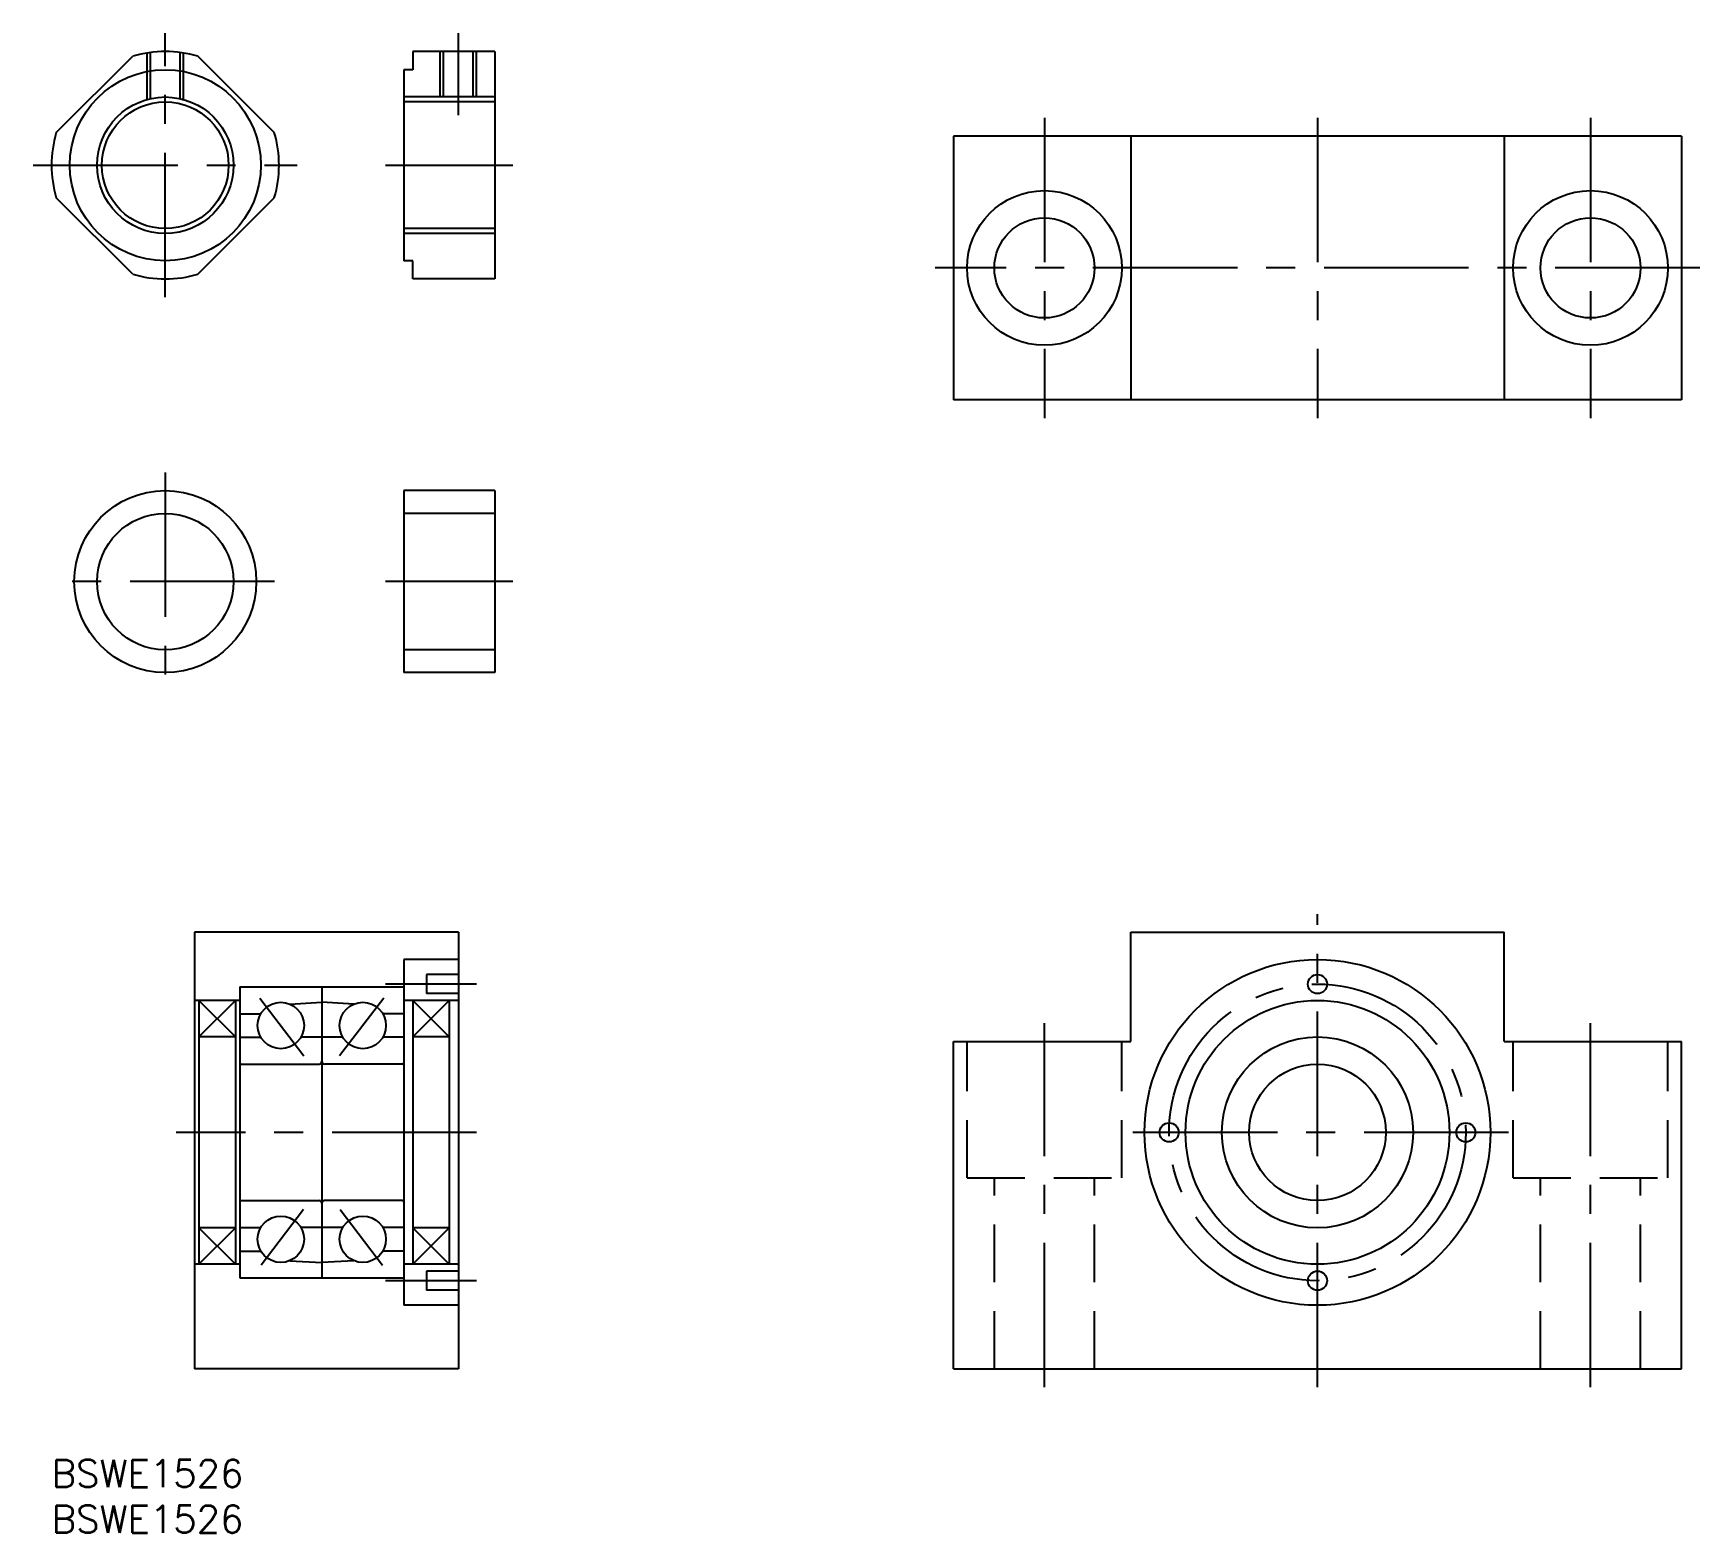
# Model space of a CAD drawing. Extents: x -2 to 181, y -8 to 157.
import ezdxf

# ---------------------------------------------------------------- set-up
doc = ezdxf.new("R2010")
doc.units = 0
doc.header["$LTSCALE"] = 0.5
doc.linetypes.add('CENTER', pattern=[50.8, 31.75, -6.35, 6.35, -6.35])
doc.linetypes.add('DASHED', pattern=[19.05, 12.7, -6.35])
for name, color, linetype in [('MSM_CENTER', 1, 'CENTER'), ('MSM_CONTINUOUS', 7, 'CONTINUOUS'), ('MSM_DASHED', 4, 'DASHED'), ('MSM_NARROW', 5, 'CONTINUOUS'), ('MSM_PART_NUMBER', 7, 'CONTINUOUS')]:
    doc.layers.add(name, color=color, linetype=linetype)
doc.styles.get("Standard").update_dxf_attribs({"font": 'txt.shx', "height": 3, "bigfont": 'bigfont.shx'})

# ---------------------------------------------------------------- blocks, each defined once
blk = doc.blocks.new('*U14')
at = {"layer": 'MSM_PART_NUMBER'}
blk.add_text('BSWE1526', height=3, dxfattribs=at).set_placement((0, -3))
blk = doc.blocks.new('*U15')
at = {"layer": 'MSM_PART_NUMBER'}
blk.add_text('BSWE1526', height=3, dxfattribs=at).set_placement((0, -8))

msp = doc.modelspace()

# ---------------------------------------------------------------- linework, layer by layer
at = {"layer": 'MSM_CENTER'}
for p, q in [((12.5, 127.81), (12.5, 156.81)), ((44.7, 147.81), (44.7, 156.81)), ((109.1, 147.52), (109.1, 114.52)), ((139.1, 147.52), (139.1, 114.52)), ((169.1, 147.52), (169.1, 114.52)), ((-2, 142.31), (27, 142.31)), ((36.7, 142.31), (50.7, 142.31)), ((181.1, 131.02), (97.1, 131.02)), ((12.5, 108.54), (12.5, 84.54)), ((24.5, 96.54), (0.5, 96.54)), ((50.7, 96.54), (36.7, 96.54)), ((139.1, 8), (139.1, 60)), ((46.7, 52.3), (36.7, 52.3)), ((22.88, 50.77), (27.74, 44.43)), ((36.51, 50.77), (31.65, 44.43)), ((109.1, 8), (109.1, 48)), ((169.1, 8), (169.1, 48)), ((46.7, 36), (13.7, 36)), ((160.1, 36), (118.1, 36)), ((27.69, 27.51), (23.02, 21.41)), ((31.7, 27.51), (36.37, 21.41)), ((46.7, 19.7), (36.7, 19.7))]:
    msp.add_line(p, q, dxfattribs=at)
msp.add_circle((139.1, 36), 16.3, dxfattribs=at)
at = {"layer": 'MSM_CONTINUOUS'}
for p, q in [((0.52, 145.89), (8.92, 154.29)), ((24.48, 145.89), (16.08, 154.29)), ((39.7, 154.81), (39.7, 152.81)), ((48.7, 154.81), (39.7, 154.81)), ((43.07, 149.81), (43.07, 154.81)), ((46.32, 149.81), (46.32, 154.81)), ((48.7, 154.81), (48.7, 129.81)), ((38.7, 152.81), (38.7, 131.81)), ((39.7, 152.81), (38.7, 152.81)), ((48.7, 149.27), (38.7, 149.27)), ((99.1, 145.52), (99.1, 116.52)), ((179.1, 145.52), (99.1, 145.52)), ((118.6, 145.52), (118.6, 116.52)), ((159.6, 145.52), (159.6, 116.52)), ((179.1, 145.52), (179.1, 116.52)), ((8.92, 130.33), (0.52, 138.73)), ((16.08, 130.33), (24.48, 138.73)), ((48.7, 135.35), (38.7, 135.35)), ((39.7, 131.81), (38.7, 131.81)), ((39.7, 129.81), (39.7, 131.81)), ((48.7, 129.81), (39.7, 129.81)), ((179.1, 116.52), (99.1, 116.52)), ((38.7, 106.54), (38.7, 86.54)), ((48.7, 106.54), (38.7, 106.54)), ((48.7, 106.54), (48.7, 86.54)), ((48.7, 104.04), (38.7, 104.04)), ((48.7, 89.04), (38.7, 89.04)), ((48.7, 86.54), (38.7, 86.54)), ((44.7, 58), (15.7, 58)), ((15.7, 58), (15.7, 10)), ((44.7, 58), (44.7, 26)), ((118.6, 46), (118.6, 58)), ((118.6, 58), (159.6, 58)), ((159.6, 46), (159.6, 58)), ((44.7, 55), (38.7, 55)), ((38.7, 55), (38.7, 17)), ((44.7, 53.35), (41.2, 53.35)), ((41.2, 53.35), (41.2, 51.25)), ((20.7, 52), (20.7, 20)), ((20.7, 52), (20.7, 20)), ((20.7, 52), (38.7, 52)), ((29.7, 52), (29.7, 20)), ((38.7, 52), (38.7, 20)), ((38.7, 51.5), (38.7, 20.5)), ((20.7, 50.5), (15.7, 50.5)), ((16.2, 50.5), (16.2, 21.5)), ((20.2, 50.5), (20.2, 21.5)), ((26.18, 50.1), (29.7, 50.3)), ((33.21, 50.1), (29.7, 50.3)), ((44, 50.5), (38.7, 50.5)), ((44.7, 50.5), (39.2, 50.5)), ((39.7, 50.5), (39.7, 26)), ((44.7, 51.25), (41.2, 51.25)), ((43.7, 50.5), (43.7, 26)), ((20.7, 49.05), (23, 49.05)), ((38.7, 49.05), (36.39, 49.05)), ((20.2, 46.5), (16.2, 46.5)), ((20.7, 46.45), (23, 46.45)), ((32, 46.45), (27.39, 46.45)), ((38.7, 46.45), (36.39, 46.45)), ((43.7, 46.5), (39.7, 46.5)), ((99.1, 10), (99.1, 46)), ((99.1, 46), (118.6, 46)), ((159.6, 46), (179.1, 46)), ((179.1, 10), (179.1, 46)), ((38.7, 45.7), (38.7, 26.3)), ((20.85, 43.5), (29.4, 43.5)), ((38.55, 43.5), (30, 43.5)), ((20.85, 28.5), (29.4, 28.5)), ((38.55, 28.5), (30, 28.5)), ((39.7, 26), (39.7, 21.5)), ((43.7, 26), (43.7, 21.5)), ((44.7, 26), (44.7, 10)), ((20.2, 25.5), (16.2, 25.5)), ((20.7, 25.55), (23, 25.55)), ((32, 25.55), (27.39, 25.55)), ((38.7, 25.55), (36.39, 25.55)), ((43.7, 25.5), (39.7, 25.5)), ((20.7, 22.95), (23, 22.95)), ((38.7, 22.95), (36.39, 22.95)), ((20.7, 21.5), (15.7, 21.5)), ((20.5, 21.5), (16.2, 21.5)), ((26.18, 21.9), (29.7, 21.7)), ((33.21, 21.9), (29.7, 21.7)), ((44.7, 21.5), (38.7, 21.5)), ((44.7, 20.75), (41.2, 20.75)), ((41.2, 20.75), (41.2, 18.65)), ((20.7, 20), (38.7, 20)), ((44.7, 18.65), (41.2, 18.65)), ((44.7, 17), (38.7, 17)), ((44.7, 10), (15.7, 10)), ((99.1, 10), (179.1, 10))]:
    msp.add_line(p, q, dxfattribs=at)
for centre, radius in [((12.5, 142.31), 10.5), ((12.5, 142.31), 6.96), ((109.1, 131.02), 8.5), ((169.1, 131.02), 8.5), ((109.1, 131.02), 5.5), ((169.1, 131.02), 5.5), ((12.5, 96.54), 10), ((12.5, 96.54), 7.5), ((139.1, 36), 19), ((139.1, 52.3), 1.05), ((25.2, 47.75), 2.55), ((34.2, 47.75), 2.55), ((139.1, 36), 14.5), ((139.1, 36), 10.5), ((139.1, 36), 7.5), ((122.8, 36), 1.05), ((155.4, 36), 1.05), ((25.2, 24.25), 2.55), ((34.2, 24.25), 2.55), ((139.1, 19.7), 1.05)]:
    msp.add_circle(centre, radius, dxfattribs=at)
for centre, radius, start, end in [((12.5, 142.31), 12.5, 73.3576, 106.6424), ((12.5, 142.31), 12.5, 163.3576, 196.6424), ((12.5, 142.31), 12.5, 343.3576, 16.6424), ((12.5, 142.31), 12.5, 253.3576, 286.6424), ((20.85, 43.65), 0.15, 180, 270), ((29.4, 43.8), 0.3, 270, 0), ((30, 43.8), 0.3, 180, 270), ((38.55, 43.65), 0.15, 270, 0), ((20.85, 28.35), 0.15, 90, 180), ((29.4, 28.2), 0.3, 0, 90), ((30, 28.2), 0.3, 90, 180), ((38.55, 28.35), 0.15, 0, 90)]:
    msp.add_arc(centre, radius, start, end, dxfattribs=at)
at = {"layer": 'MSM_DASHED'}
for p, q in [((10.5, 149.54), (10.5, 154.65)), ((10.88, 149.63), (10.88, 154.7)), ((14.12, 149.63), (14.12, 154.7)), ((14.5, 149.54), (14.5, 154.65)), ((100.6, 31), (100.6, 46)), ((117.6, 31), (117.6, 46)), ((160.6, 31), (160.6, 46)), ((177.6, 31), (177.6, 46)), ((100.6, 31), (117.6, 31)), ((103.6, 10), (103.6, 31)), ((114.6, 10), (114.6, 31)), ((160.6, 31), (177.6, 31)), ((163.6, 10), (163.6, 31)), ((174.6, 10), (174.6, 31))]:
    msp.add_line(p, q, dxfattribs=at)
at = {"layer": 'MSM_NARROW'}
for p, q in [((42.7, 149.81), (42.7, 154.81)), ((46.7, 149.81), (46.7, 154.81)), ((48.7, 149.81), (38.7, 149.81)), ((48.7, 134.81), (38.7, 134.81)), ((16.2, 50.5), (20.2, 46.5)), ((20.2, 50.5), (16.2, 46.5)), ((39.7, 50.5), (43.7, 46.5)), ((43.7, 50.5), (39.7, 46.5)), ((16.2, 21.5), (20.2, 25.5)), ((20.2, 21.5), (16.2, 25.5)), ((39.7, 21.5), (43.7, 25.5)), ((43.7, 21.5), (39.7, 25.5))]:
    msp.add_line(p, q, dxfattribs=at)
msp.add_circle((12.5, 142.31), 7.5, dxfattribs=at)

# ---------------------------------------------------------------- block references
at = {"layer": 'MSM_CONTINUOUS'}
for name in ['*U14', '*U15']:
    msp.add_blockref(name, (0, 0), dxfattribs=at)

doc.saveas('drawing.dxf')
